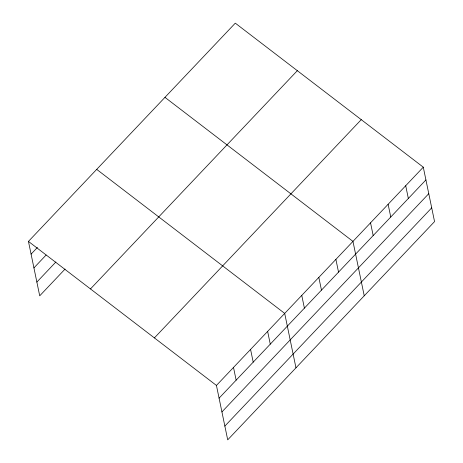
<?xml version="1.0" encoding="UTF-8"?>
<svg xmlns="http://www.w3.org/2000/svg" width="463" height="463" viewBox="0 0 463 463"><rect width="100%" height="100%" fill="white"/><g stroke="black" fill="none" stroke-linecap="round" stroke-linejoin="round"><path stroke-width="0.69" d="M28.446 241.408L235.291 23.15L423.286 167.178L434.554 221.592L227.709 439.85L216.441 385.436L28.446 241.408L39.714 295.822L65.063 269.067M31.079 254.141L37.416 247.45M33.926 267.898L46.121 255.032M36.866 282.065L55.878 262M90.482 288.935L297.333 70.677M154.399 337.909L361.25 119.651M216.441 385.436L423.286 167.178M219.074 398.168L425.925 179.91M221.927 411.925L428.773 193.667M224.862 426.093L431.707 207.841M164.961 97.357L352.962 241.385L364.231 295.799M96.703 169.383L284.699 313.41L295.967 367.825M405.704 185.732L408.343 198.465M388.121 204.281L390.76 217.014M370.545 222.836L373.178 235.569M335.895 259.39L338.534 272.128M318.828 277.401L321.467 290.133M301.766 295.406L304.399 308.138M267.637 331.415L270.27 344.154M250.57 349.426L253.209 362.159M233.502 367.431L236.142 380.164"/></g></svg>
